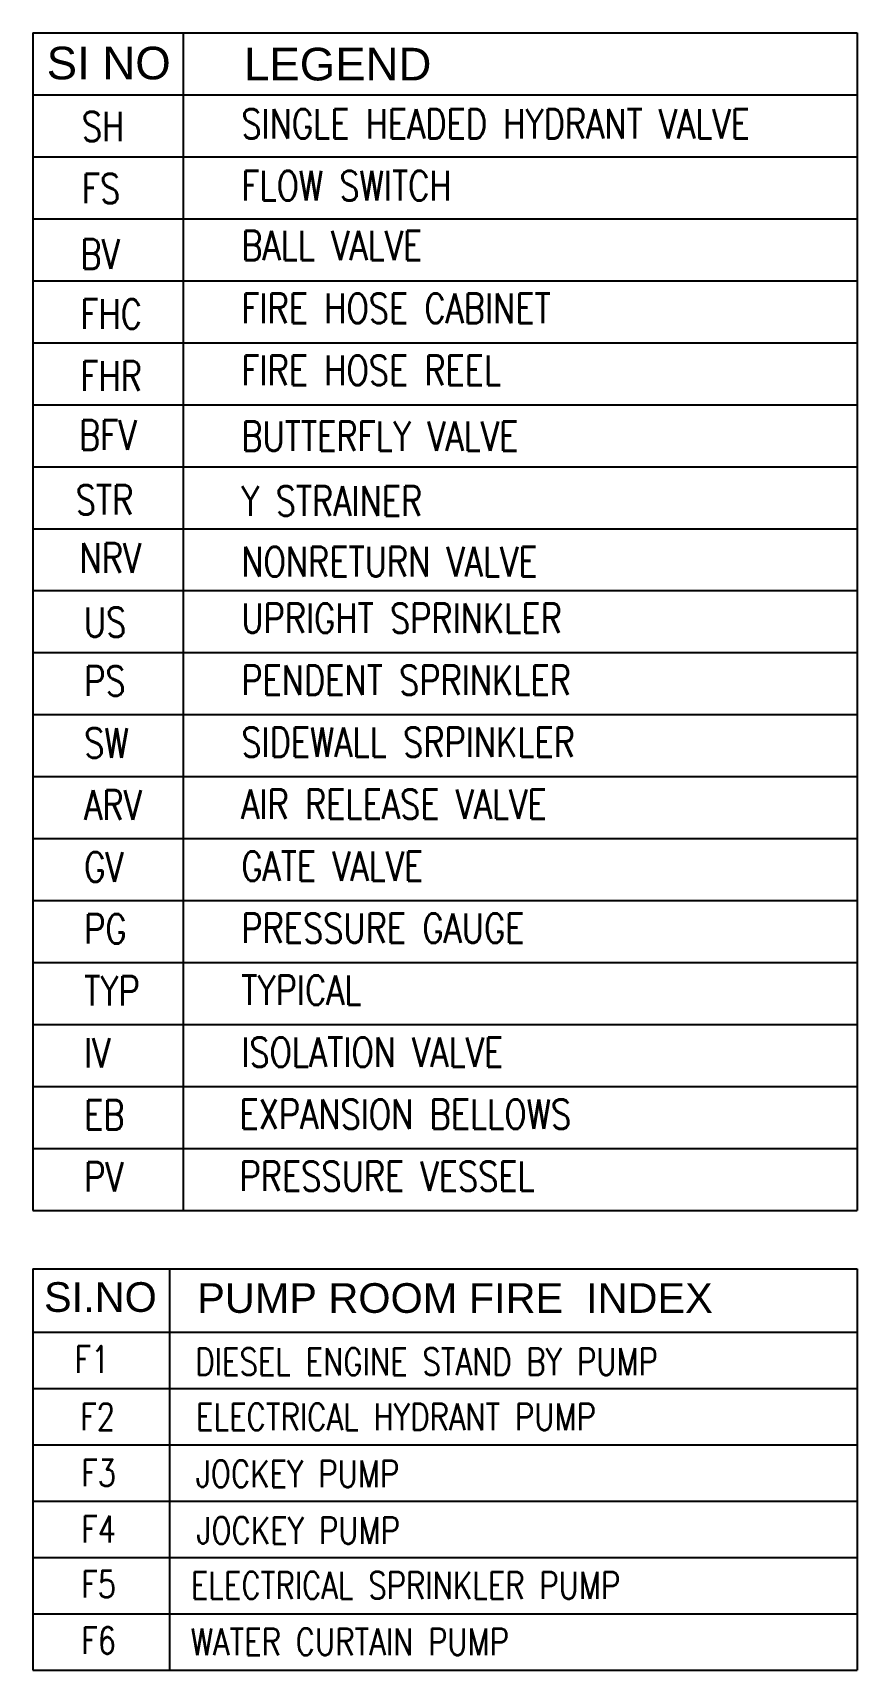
# Model space of a CAD drawing. Header units: millimetres. Extents: x -3573983 to -3087264, y -262072 to -30148.
# Drawn here: x -3558633 to -3544498, y -95015 to -66943 of the extents above; entities that cross this region are included whole.
import ezdxf
from ezdxf.enums import TextEntityAlignment as Align

# ---------------------------------------------------------------- set-up
doc = ezdxf.new("R2010")
doc.units = ezdxf.units.MM
doc.header["$LTSCALE"] = 2
doc.header["$MEASUREMENT"] = 0
for name, color, linetype in [('F-DIM-SPRN', 4, 'Continuous'), ('P-TEXT', 7, 'Continuous'), ('P-TEXT-PLBG', 7, 'Continuous')]:
    doc.layers.add(name, color=color, linetype=linetype)
doc.styles.add('AMISH', font='arial.ttf', dxfattribs={"width": 0.9})
doc.styles.add('ROMANS', font='ROMANS.shx', dxfattribs={"oblique": 10, "height": 5})

msp = doc.modelspace()

# ---------------------------------------------------------------- linework, layer by layer
at = {"layer": 'F-DIM-SPRN', "color": 9, "linetype": 'Continuous', "lineweight": 25, "ltscale": 30}
for p, q in [((-3558633.5, -66942.9, -155.7), (-3558633.5, -87134.5, -155.7)), ((-3558633.5, -66942.9, -155.7), (-3544498.5, -66942.9, -155.7)), ((-3556054.8, -66942.9, -155.7), (-3556054.8, -87134.5, -155.7)), ((-3544498.5, -66942.9, -155.7), (-3544498.5, -87134.5, -155.7)), ((-3558633.5, -68005.6, -155.7), (-3544498.5, -68005.6, -155.7)), ((-3558633.5, -68005.6, -155.7), (-3544498.5, -68005.6, -155.7)), ((-3558633.5, -69068.3, -155.7), (-3544498.5, -69068.3, -155.7)), ((-3558633.5, -70131.1, -155.7), (-3544498.5, -70131.1, -155.7)), ((-3558633.5, -71193.8, -155.7), (-3544498.5, -71193.8, -155.7)), ((-3558633.5, -72256.5, -155.7), (-3544498.5, -72256.5, -155.7)), ((-3558633.5, -73319.2, -155.7), (-3544498.5, -73319.2, -155.7)), ((-3558633.5, -74381.9, -155.7), (-3544498.5, -74381.9, -155.7)), ((-3558633.5, -75444.6, -155.7), (-3544498.5, -75444.6, -155.7)), ((-3558633.5, -76507.4, -155.7), (-3544498.5, -76507.4, -155.7)), ((-3558633.5, -77570.1, -155.7), (-3544498.5, -77570.1, -155.7)), ((-3558633.5, -78632.8, -155.7), (-3544498.5, -78632.8, -155.7)), ((-3558633.5, -79695.5, -155.7), (-3544498.5, -79695.5, -155.7)), ((-3558633.5, -79695.5, -155.7), (-3544498.5, -79695.5, -155.7)), ((-3558633.5, -80758.2, -155.7), (-3544498.5, -80758.2, -155.7)), ((-3558633.5, -81820.9, -155.7), (-3544498.5, -81820.9, -155.7)), ((-3558633.5, -82883.6, -155.7), (-3544498.5, -82883.6, -155.7)), ((-3558633.5, -83946.4, -155.7), (-3544498.5, -83946.4, -155.7)), ((-3558633.5, -85009.1, -155.7), (-3544498.5, -85009.1, -155.7)), ((-3558633.5, -86071.8, -155.7), (-3544498.5, -86071.8, -155.7)), ((-3558633.5, -87134.5, -155.7), (-3544498.5, -87134.5, -155.7)), ((-3558633.5, -88134.5, -155.7), (-3558633.5, -95015, -155.7)), ((-3558633.5, -88134.5, -155.7), (-3544498.5, -88134.5, -155.7)), ((-3556289.2, -88134.5, -155.7), (-3556289.2, -95015, -155.7)), ((-3544498.5, -88134.5, -155.7), (-3544498.5, -95015, -155.7)), ((-3558633.5, -89218.3, -155.7), (-3544498.5, -89218.3, -155.7)), ((-3558633.5, -90184.4, -155.7), (-3544498.5, -90184.4, -155.7)), ((-3558633.5, -91150.6, -155.7), (-3544498.5, -91150.6, -155.7)), ((-3558633.5, -91150.6, -155.7), (-3544498.5, -91150.6, -155.7)), ((-3558633.5, -92116.7, -155.7), (-3544498.5, -92116.7, -155.7)), ((-3558633.5, -92116.7, -155.7), (-3544498.5, -92116.7, -155.7)), ((-3558633.5, -93082.8, -155.7), (-3544498.5, -93082.8, -155.7)), ((-3558633.5, -93082.8, -155.7), (-3544498.5, -93082.8, -155.7)), ((-3558633.5, -93082.8, -155.7), (-3544498.5, -93082.8, -155.7)), ((-3558633.5, -94048.9, -155.7), (-3544498.5, -94048.9, -155.7)), ((-3558633.5, -94048.9, -155.7), (-3544498.5, -94048.9, -155.7)), ((-3558633.5, -95015, -155.7), (-3544498.5, -95015, -155.7)), ((-3558633.5, -95015, -155.7), (-3544498.5, -95015, -155.7))]:
    msp.add_line(p, q, dxfattribs=at)

# ---------------------------------------------------------------- texts
at = {"layer": 'P-TEXT', "style": 'ROMANS', "width": 0.8}
for s, height, p in [('SH', 505.66, (-3557792.1, -68802.3, -155.4)), ('SINGLE HEADED HYDRANT VALVE', 505.658, (-3555057.9, -68755.8, -155.7)), ('FLOW SWITCH', 505.658, (-3555057.9, -69818.5, -155.7)), ('FS', 505.66, (-3557792.1, -69865.1, -155.4)), ('BALL VALVE', 505.66, (-3555057.9, -70841.8, -155.7)), ('BV', 505.66, (-3557816.1, -70989.9, -155.7)), ('FHC', 505.66, (-3557817.5, -72018.2, -155.7)), ('FIRE HOSE CABINET', 505.658, (-3555057.9, -71919, -155.7)), ('FHR', 505.66, (-3557817.5, -73080.9, -155.7)), ('FIRE HOSE REEL', 505.658, (-3555057.9, -72981.7, -155.7)), ('BFV', 505.66, (-3557839.8, -74092.7, -155.7)), ('BUTTERFLY VALVE', 505.658, (-3555057.9, -74112.7, -155.7)), ('STR', 505.66, (-3557896.2, -75202.8, -155.7)), ('Y STRAINER', 505.66, (-3555057.9, -75222.3, -155.7)), ('NRV', 505.66, (-3557830.4, -76199.6, -155.7)), ('NONRETURN VALVE', 505.658, (-3555057.9, -76263.5, -155.7)), ('US', 505.66, (-3557758, -77301.3, -155.7)), ('UPRIGHT SPRINKLER', 505.658, (-3555057.9, -77232.3, -155.7)), ('PS', 505.66, (-3557751, -78308.1, -155.7)), ('PENDENT SPRINKLER', 505.658, (-3555057.9, -78295, -155.7)), ('SW', 505.66, (-3557751, -79370.8, -155.7)), ('SIDEWALL SRPINKLER', 505.658, (-3555057.9, -79357.7, -155.7)), ('ARV', 505.66, (-3557751, -80433.5, -155.7)), ('AIR RELEASE VALVE', 505.658, (-3555057.9, -80420.5, -155.7)), ('GV', 505.66, (-3557751, -81496.2, -155.7)), ('GATE VALVE', 505.66, (-3555057.9, -81483.2, -155.7)), ('PG', 505.66, (-3557751, -82558.9, -155.7)), ('PRESSURE GAUGE', 505.658, (-3555057.9, -82545.9, -155.7)), ('TYP', 505.66, (-3557751, -83621.7, -155.7)), ('TYPICAL', 505.66, (-3555057.9, -83608.6, -155.7)), ('IV', 505.66, (-3557751, -84684.4, -155.7)), ('ISOLATION VALVE', 505.658, (-3555057.9, -84671.3, -155.7)), ('EB', 505.66, (-3557751, -85747.1, -155.7)), ('EXPANSION BELLOWS', 505.658, (-3555089.2, -85734, -155.7)), ('PV', 505.66, (-3557751, -86809.8, -155.7)), ('PRESSURE VESSEL', 505.658, (-3555089.2, -86796.7, -155.7)), ('DIESEL ENGINE STAND BY PUMP', 459.689, (-3555846.8, -89955.1, -155.7)), ('ELECTRICAL HYDRANT PUMP', 459.689, (-3555835.7, -90901, -155.7)), ('JOCKEY PUMP', 459.689, (-3555835, -91876.6, -155.7)), ('JOCKEY PUMP', 459.689, (-3555824, -92848.1, -155.7)), ('ELECTRICAL SPRINKLER PUMP', 459.689, (-3555923.6, -93790.2, -155.7)), ('WATER CURTAIN PUMP', 459.689, (-3555923.6, -94756.3, -155.7))]:
    msp.add_text(s, height=height, dxfattribs=at).set_placement(p)
for s, p in [('F1', (-3557318, -89684.5, -155.7)), ('F2', (-3557223.8, -90669.1, -155.7)), ('F3', (-3557204.9, -91630.8, -155.7)), ('F4', (-3557204.9, -92596.9, -155.7)), ('F5', (-3557204.9, -93538.9, -155.7)), ('F6', (-3557204.9, -94505, -155.7))]:
    msp.add_text(s, height=459.69, dxfattribs=at).set_placement(p, align=Align.MIDDLE_RIGHT)
at = {"layer": 'P-TEXT-PLBG', "color": 0, "linetype": 'Continuous', "lineweight": 25, "ltscale": 30, "style": 'AMISH', "width": 1}
for s, height, p in [('SI NO', 559.22, (-3558394.7, -67741.8, -155.7)), ('LEGEND', 559.22, (-3555011.6, -67760, -155.7)), ('SI.NO', 508.38, (-3558440.1, -88871.1, -155.7)), ('PUMP ROOM FIRE  INDEX', 508.38, (-3555813.7, -88887.7, -155.7))]:
    msp.add_text(s, height=height, dxfattribs=at).set_placement(p)

doc.saveas('drawing.dxf')
